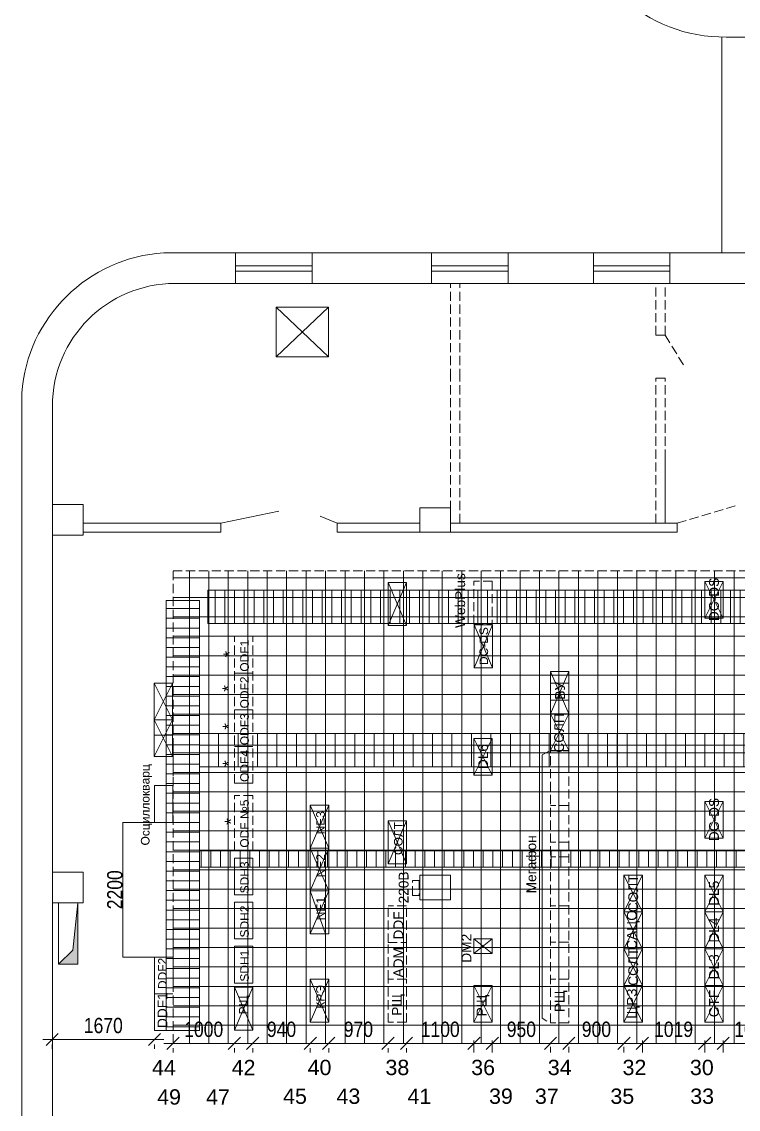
# Model space of a CAD drawing. Header units: millimetres. Extents: x 529148 to 753234, y -6155083 to -118574.
# Drawn here: x 642424 to 654119, y -159804 to -142049 of the extents above; entities that cross this region are included whole.
import ezdxf

# ---------------------------------------------------------------- set-up
doc = ezdxf.new("R2010")
doc.units = ezdxf.units.MM
doc.linetypes.add('GOST2.303 4', pattern=[7, 5, -2, 0])
doc.linetypes.add('ГОСТ 2.303 4', pattern=[7, 5, -2, 0])
for name, color, linetype, lineweight in [('оборудование', 7, 'Continuous', 60), ('Размеры план', 5, 'Continuous', 5), ('Стены', 250, 'Continuous', 20)]:
    doc.layers.add(name, color=color, linetype=linetype, lineweight=lineweight)
doc.styles.add('17_Standard 2.5', font='ARIALN.TTF', dxfattribs={"height": 250})
doc.styles.add('Arial Cyr', font='arial.ttf')
doc.dimstyles.get("Standard").update_dxf_attribs({"dimtxt": 2.5, "dimasz": 2, "dimexe": 1.5, "dimexo": 3, "dimgap": 1, "dimtad": 1, "dimtoh": 1, "dimdec": 0, "dimrnd": 1, "dimzin": 0, "dimdsep": 46, "dimtxsty": '17_Standard 2.5', "dimblk": 'OBLIQUE', "dimcen": 2, "dimdle": 1.5, "dimclrd": 5, "dimclre": 5, "dimclrt": 5, "dimadec": 0, "dimazin": 0, "dimtfac": 1, "dimtdec": 0, "dimtofl": 0, "dimtmove": 0, "dimatfit": 3, "dimldrblk": 'OBLIQUE', "dimfxl": 1, "dimtolj": 1, "dimtzin": 0, "dimlwd": 5, "dimlwe": 5, "dimarcsym": 0})

# ---------------------------------------------------------------- blocks, each defined once
blk = doc.blocks.new('_Oblique')
at = {"color": 0, "linetype": 'ByBlock', "lineweight": -2}
blk.add_line((-0.5, -0.5), (0.5, 0.5), dxfattribs=at)
blk = doc.blocks.new('*D450')
at = {"layer": 'Defpoints', "color": 0, "linetype": 'Continuous', "lineweight": 20, "transparency": 16777216}
for p in [(642920, -158444), (644590, -158444), (642920, -158665)]:
    blk.add_point(p, dxfattribs=at)
at = {"layer": 'Стены', "color": 5, "linetype": 'Continuous', "lineweight": 5, "transparency": 16777216}
for p, q in [((644740, -158665), (642770, -158665)), ((642920, -158744), (642920, -158815)), ((644590, -158744), (644590, -158815))]:
    blk.add_line(p, q, dxfattribs=at)
at = {"layer": 'Стены', "color": 5, "linetype": 'Continuous', "lineweight": 5, "transparency": 16777216, "xscale": 200, "yscale": 200, "zscale": 200, "rotation": 180}
blk.add_blockref('_Oblique', (642920, -158665), dxfattribs=at)
at = {"layer": 'Стены', "color": 5, "linetype": 'Continuous', "lineweight": 5, "transparency": 16777216, "xscale": 200, "yscale": 200, "zscale": 200}
blk.add_blockref('_Oblique', (644590, -158665), dxfattribs=at)
at = {"layer": 'Стены', "color": 5, "linetype": 'Continuous', "lineweight": 20, "transparency": 16777216, "insert": (643755, -158438), "char_height": 250, "attachment_point": 5, "style": '17_Standard 2.5'}
blk.add_mtext('\\A1;1670', dxfattribs=at)
blk = doc.blocks.new('*D451')
at = {"layer": 'Defpoints', "color": 0, "transparency": 16777216}
for p in [(644893.572558, -158506.802461), (645893.572558, -158506.802461), (644893.572558, -158727.786385)]:
    blk.add_point(p, dxfattribs=at)
at = {"layer": 'Стены', "color": 5, "linetype": 'Continuous', "lineweight": 5, "transparency": 16777216}
for p, q in [((646043.572558, -158727.786385), (644743.572558, -158727.786385)), ((644893.572558, -158806.802461), (644893.572558, -158877.786385)), ((645893.572558, -158806.802461), (645893.572558, -158877.786385))]:
    blk.add_line(p, q, dxfattribs=at)
at = {"layer": 'Стены', "color": 5, "lineweight": 5, "transparency": 16777216, "xscale": 200, "yscale": 200, "zscale": 200, "rotation": 180}
blk.add_blockref('_Oblique', (644893.572558, -158727.786385), dxfattribs=at)
at = {"layer": 'Стены', "color": 5, "lineweight": 5, "transparency": 16777216, "xscale": 200, "yscale": 200, "zscale": 200}
blk.add_blockref('_Oblique', (645893.572558, -158727.786385), dxfattribs=at)
at = {"layer": 'Стены', "color": 5, "linetype": 'Continuous', "lineweight": 20, "transparency": 16777216, "insert": (645393.572558, -158500.158757), "char_height": 250, "attachment_point": 5, "style": '17_Standard 2.5'}
blk.add_mtext('\\A1;1000', dxfattribs=at)
blk = doc.blocks.new('*D456')
at = {"layer": 'Defpoints', "color": 0, "transparency": 16777216}
for p in [(646193.572558, -158506.802461), (647133.572558, -158506.802461), (646193.572558, -158727.786385)]:
    blk.add_point(p, dxfattribs=at)
at = {"layer": 'Стены', "color": 5, "linetype": 'Continuous', "lineweight": 5, "transparency": 16777216}
for p, q in [((647283.572558, -158727.786385), (646043.572558, -158727.786385)), ((646193.572558, -158806.802461), (646193.572558, -158877.786385)), ((647133.572558, -158806.802461), (647133.572558, -158877.786385))]:
    blk.add_line(p, q, dxfattribs=at)
at = {"layer": 'Стены', "color": 5, "lineweight": 5, "transparency": 16777216, "xscale": 200, "yscale": 200, "zscale": 200, "rotation": 180}
blk.add_blockref('_Oblique', (646193.572558, -158727.786385), dxfattribs=at)
at = {"layer": 'Стены', "color": 5, "lineweight": 5, "transparency": 16777216, "xscale": 200, "yscale": 200, "zscale": 200}
blk.add_blockref('_Oblique', (647133.572558, -158727.786385), dxfattribs=at)
at = {"layer": 'Стены', "color": 5, "linetype": 'Continuous', "lineweight": 20, "transparency": 16777216, "insert": (646663.572558, -158500.158757), "char_height": 250, "attachment_point": 5, "style": '17_Standard 2.5'}
blk.add_mtext('\\A1;940', dxfattribs=at)
blk = doc.blocks.new('*D457')
at = {"layer": 'Defpoints', "color": 0, "transparency": 16777216}
for p in [(647433.572558, -158506.802461), (648403.572558, -158506.802461), (647433.572558, -158727.786385)]:
    blk.add_point(p, dxfattribs=at)
at = {"layer": 'Стены', "color": 5, "linetype": 'Continuous', "lineweight": 5, "transparency": 16777216}
for p, q in [((648553.572558, -158727.786385), (647283.572558, -158727.786385)), ((647433.572558, -158806.802461), (647433.572558, -158877.786385)), ((648403.572558, -158806.802461), (648403.572558, -158877.786385))]:
    blk.add_line(p, q, dxfattribs=at)
at = {"layer": 'Стены', "color": 5, "lineweight": 5, "transparency": 16777216, "xscale": 200, "yscale": 200, "zscale": 200, "rotation": 180}
blk.add_blockref('_Oblique', (647433.572558, -158727.786385), dxfattribs=at)
at = {"layer": 'Стены', "color": 5, "lineweight": 5, "transparency": 16777216, "xscale": 200, "yscale": 200, "zscale": 200}
blk.add_blockref('_Oblique', (648403.572558, -158727.786385), dxfattribs=at)
at = {"layer": 'Стены', "color": 5, "linetype": 'Continuous', "lineweight": 20, "transparency": 16777216, "insert": (647918.572558, -158500.158757), "char_height": 250, "attachment_point": 5, "style": '17_Standard 2.5'}
blk.add_mtext('\\A1;970', dxfattribs=at)
blk = doc.blocks.new('*D458')
at = {"layer": 'Defpoints', "color": 0, "transparency": 16777216}
for p in [(650103.572558, -158382.552882), (651053.572558, -158486.639388), (651053.572558, -158727.786385)]:
    blk.add_point(p, dxfattribs=at)
at = {"layer": 'Стены', "color": 5, "linetype": 'Continuous', "lineweight": 5, "transparency": 16777216}
for p, q in [((650103.572558, -158682.552882), (650103.572558, -158877.786385)), ((649953.572558, -158727.786385), (651203.572558, -158727.786385)), ((651053.572558, -158786.639388), (651053.572558, -158877.786385))]:
    blk.add_line(p, q, dxfattribs=at)
at = {"layer": 'Стены', "color": 5, "lineweight": 5, "transparency": 16777216, "xscale": 200, "yscale": 200, "zscale": 200, "rotation": 180}
blk.add_blockref('_Oblique', (650103.572558, -158727.786385), dxfattribs=at)
at = {"layer": 'Стены', "color": 5, "lineweight": 5, "transparency": 16777216, "xscale": 200, "yscale": 200, "zscale": 200}
blk.add_blockref('_Oblique', (651053.572558, -158727.786385), dxfattribs=at)
at = {"layer": 'Стены', "color": 5, "linetype": 'Continuous', "lineweight": 20, "transparency": 16777216, "insert": (650578.572558, -158500.158757), "char_height": 250, "attachment_point": 5, "style": '17_Standard 2.5'}
blk.add_mtext('\\A1;950', dxfattribs=at)
blk = doc.blocks.new('*D459')
at = {"layer": 'Defpoints', "color": 0, "transparency": 16777216}
for p in [(651353.572558, -158486.639388), (652253.572558, -158486.639388), (652253.572558, -158727.786385)]:
    blk.add_point(p, dxfattribs=at)
at = {"layer": 'Стены', "color": 5, "linetype": 'Continuous', "lineweight": 5, "transparency": 16777216}
for p, q in [((651203.572558, -158727.786385), (652403.572558, -158727.786385)), ((651353.572558, -158786.639388), (651353.572558, -158877.786385)), ((652253.572558, -158786.639388), (652253.572558, -158877.786385))]:
    blk.add_line(p, q, dxfattribs=at)
at = {"layer": 'Стены', "color": 5, "lineweight": 5, "transparency": 16777216, "xscale": 200, "yscale": 200, "zscale": 200, "rotation": 180}
blk.add_blockref('_Oblique', (651353.572558, -158727.786385), dxfattribs=at)
at = {"layer": 'Стены', "color": 5, "lineweight": 5, "transparency": 16777216, "xscale": 200, "yscale": 200, "zscale": 200}
blk.add_blockref('_Oblique', (652253.572558, -158727.786385), dxfattribs=at)
at = {"layer": 'Стены', "color": 5, "linetype": 'Continuous', "lineweight": 20, "transparency": 16777216, "insert": (651803.572558, -158500.158757), "char_height": 250, "attachment_point": 5, "style": '17_Standard 2.5'}
blk.add_mtext('\\A1;900', dxfattribs=at)
blk = doc.blocks.new('*D460')
at = {"layer": 'Defpoints', "color": 0, "transparency": 16777216}
for p in [(652553.572558, -158382.552882), (653572.322954, -158382.552882), (653572.322954, -158727.786385)]:
    blk.add_point(p, dxfattribs=at)
at = {"layer": 'Стены', "color": 5, "linetype": 'Continuous', "lineweight": 5, "transparency": 16777216}
for p, q in [((652553.572558, -158682.552882), (652553.572558, -158877.786385)), ((653572.322954, -158682.552882), (653572.322954, -158877.786385)), ((652403.572558, -158727.786385), (653722.322954, -158727.786385))]:
    blk.add_line(p, q, dxfattribs=at)
at = {"layer": 'Стены', "color": 5, "lineweight": 5, "transparency": 16777216, "xscale": 200, "yscale": 200, "zscale": 200, "rotation": 180}
blk.add_blockref('_Oblique', (652553.572558, -158727.786385), dxfattribs=at)
at = {"layer": 'Стены', "color": 5, "lineweight": 5, "transparency": 16777216, "xscale": 200, "yscale": 200, "zscale": 200}
blk.add_blockref('_Oblique', (653572.322954, -158727.786385), dxfattribs=at)
at = {"layer": 'Стены', "color": 5, "linetype": 'Continuous', "lineweight": 20, "transparency": 16777216, "insert": (653062.947756, -158500.158757), "char_height": 250, "attachment_point": 5, "style": '17_Standard 2.5'}
blk.add_mtext('\\A1;1019', dxfattribs=at)
blk = doc.blocks.new('*D461')
at = {"layer": 'Defpoints', "color": 0, "transparency": 16777216}
for p in [(653872.322954, -158382.552882), (654872.322954, -158382.552882), (654872.322954, -158727.786385)]:
    blk.add_point(p, dxfattribs=at)
at = {"layer": 'Стены', "color": 5, "linetype": 'Continuous', "lineweight": 5, "ltscale": 100, "transparency": 16777216}
for p, q in [((653872.322954, -158682.552882), (653872.322954, -158877.786385)), ((654872.322954, -158682.552882), (654872.322954, -158877.786385)), ((653722.322954, -158727.786385), (655022.322954, -158727.786385))]:
    blk.add_line(p, q, dxfattribs=at)
at = {"layer": 'Стены', "color": 5, "lineweight": 5, "transparency": 16777216, "xscale": 200, "yscale": 200, "zscale": 200, "rotation": 180}
blk.add_blockref('_Oblique', (653872.322954, -158727.786385), dxfattribs=at)
at = {"layer": 'Стены', "color": 5, "lineweight": 5, "transparency": 16777216, "xscale": 200, "yscale": 200, "zscale": 200}
blk.add_blockref('_Oblique', (654872.322954, -158727.786385), dxfattribs=at)
at = {"layer": 'Стены', "color": 5, "linetype": 'Continuous', "lineweight": 20, "transparency": 16777216, "insert": (654372.322954, -158500.158757), "char_height": 250, "attachment_point": 5, "style": '17_Standard 2.5'}
blk.add_mtext('\\A1;1000', dxfattribs=at)
blk = doc.blocks.new('*D462')
at = {"layer": 'Defpoints', "color": 0, "transparency": 16777216}
for p in [(648703.572558, -158506.802461), (649803.572558, -158382.552882), (649803.572558, -158727.786385)]:
    blk.add_point(p, dxfattribs=at)
at = {"layer": 'Стены', "color": 5, "linetype": 'Continuous', "lineweight": 5, "transparency": 16777216}
for p, q in [((649803.572558, -158682.552882), (649803.572558, -158877.786385)), ((648553.572558, -158727.786385), (649953.572558, -158727.786385)), ((648703.572558, -158806.802461), (648703.572558, -158877.786385))]:
    blk.add_line(p, q, dxfattribs=at)
at = {"layer": 'Стены', "color": 5, "lineweight": 5, "transparency": 16777216, "xscale": 200, "yscale": 200, "zscale": 200, "rotation": 180}
blk.add_blockref('_Oblique', (648703.572558, -158727.786385), dxfattribs=at)
at = {"layer": 'Стены', "color": 5, "lineweight": 5, "transparency": 16777216, "xscale": 200, "yscale": 200, "zscale": 200}
blk.add_blockref('_Oblique', (649803.572558, -158727.786385), dxfattribs=at)
at = {"layer": 'Стены', "color": 5, "linetype": 'Continuous', "lineweight": 20, "transparency": 16777216, "insert": (649253.572558, -158500.158757), "char_height": 250, "attachment_point": 5, "style": '17_Standard 2.5'}
blk.add_mtext('\\A1;1100', dxfattribs=at)
blk = doc.blocks.new('*D599')
at = {"layer": 'Defpoints', "color": 0, "linetype": 'Continuous', "lineweight": 20, "transparency": 16777216}
for p in [(644590, -155120), (644072, -157320), (644590, -157320)]:
    blk.add_point(p, dxfattribs=at)
at = {"layer": 'Стены', "color": 5, "linetype": 'Continuous', "lineweight": 5, "transparency": 16777216}
for p, q in [((644587, -155120), (644071, -155120)), ((644072, -155118), (644072, -157322)), ((644587, -157320), (644071, -157320))]:
    blk.add_line(p, q, dxfattribs=at)
at = {"layer": 'Стены', "color": 5, "linetype": 'Continuous', "lineweight": 5, "transparency": 16777216, "xscale": 2, "yscale": 2, "zscale": 2}
for p, rotation in [((644072, -155120), 90), ((644072, -157320), 270)]:
    blk.add_blockref('_Oblique', p, dxfattribs=dict(at, rotation=rotation))
at = {"layer": 'Стены', "color": 5, "linetype": 'Continuous', "lineweight": 20, "transparency": 16777216, "insert": (643944, -156220), "char_height": 250, "attachment_point": 5, "rotation": 90, "style": '17_Standard 2.5'}
blk.add_mtext('\\A1;2200', dxfattribs=at)

msp = doc.modelspace()

# ---------------------------------------------------------------- hatches: boundary and pattern name
at = {"layer": 'оборудование', "linetype": 'Continuous', "lineweight": 5}
h = msp.add_hatch(dxfattribs=at)
h.set_pattern_fill('ANSI37', color=8, scale=100, angle=45)
h.paths.add_polyline_path([(644893.6, -151015.3), (671412.2, -151015.3), (671412.2, -158727.8), (644893.6, -158727.8)])
at = {"layer": 'оборудование', "linetype": 'Continuous', "lineweight": 20}
h = msp.add_hatch(dxfattribs=at)
h.set_pattern_fill('LINE', color=256, scale=50, angle=270)
h.set_pattern_definition([(270, (1316457.71, -308271), (158.75, -7e-14), [])])
h.paths.add_polyline_path([(673630, -151330.9), (673630, -151874.5), (645460, -151874.5), (645460, -151330.9)])
h = msp.add_hatch(dxfattribs=at)
h.set_pattern_fill('LINE', color=256, scale=50, angle=360)
h.set_pattern_definition([(360, (801720.1, 515755.18), (4e-14, 158.75), [])])
h.paths.add_polyline_path([(644780, -158520), (645323.6, -158520), (645323.6, -151497.6), (644780, -151497.6)])
h = msp.add_hatch(dxfattribs=at)
h.set_pattern_fill('LINE', color=256, scale=50, angle=90)
h.set_pattern_definition([(90, (0, 2729.44), (-158.75, 1e-14), [])])
h.paths.add_polyline_path([(645323.6, -154210.7), (645323.6, -153667.1), (671168.5, -153667.1), (671168.5, -154210.7)])
h = msp.add_hatch(dxfattribs=at)
h.set_pattern_fill('LINE', color=256, scale=50, angle=90)
h.set_pattern_definition([(90, (350, 2729.44), (-158.75, 1e-14), [])])
h.paths.add_polyline_path([(670820, -155850), (645323.6, -155850), (645323.6, -155582.6), (670820, -155582.6)])
h = msp.add_hatch(color=0, dxfattribs=at)
h.dxf.hatch_style = 1
h.paths.add_polyline_path([(643022.5, -157432.8), (643257.2, -157208), (643337.5, -156432.6), (643337.5, -157432.8)])

# ---------------------------------------------------------------- linework, layer by layer
for p, q in [((648403.6, -151904), (648703.6, -151204)), ((648703.6, -151904), (648403.6, -151204)), ((648703.6, -151204), (648703.6, -151904)), ((649807.3, -152596.9), (650107.3, -151896.9)), ((650107.3, -152596.9), (649807.3, -151896.9)), ((650107.3, -151896.9), (650107.3, -152596.9)), ((651053.6, -153347.2), (651353.6, -152658.6)), ((651353.6, -152658.6), (651053.6, -152658.6)), ((651053.6, -152658.6), (651353.6, -153347.2)), ((651055.8, -152847.7), (651350.5, -152847.7)), ((651055.8, -153123.2), (651350.5, -153123.2)), ((651053.6, -153945.5), (651353.6, -153347.2)), ((651353.6, -153945.5), (651053.6, -153347.2)), ((651353.6, -153347.2), (651353.6, -153945.5)), ((671171, -153862.2), (645326.1, -153862.2)), ((647133.6, -155540.1), (647433.6, -154840.1)), ((647433.6, -155540.1), (647133.6, -154840.1)), ((647433.6, -154840.1), (647433.6, -155540.1)), ((648403.6, -155796.2), (648703.6, -155096.2)), ((648703.6, -155796.2), (648403.6, -155096.2)), ((648703.6, -155096.2), (648703.6, -155796.2)), ((647133.6, -156240.1), (647433.6, -155540.1)), ((647433.6, -156240.1), (647133.6, -155540.1)), ((647433.6, -155540.1), (647433.6, -156240.1)), ((647133.6, -156940.1), (647433.6, -156240.1)), ((647433.6, -156240.1), (647133.6, -156240.1)), ((647133.6, -156240.1), (647381.6, -156940.9)), ((645893.6, -158512.6), (646193.6, -157812.6)), ((646193.6, -158512.6), (645893.6, -157812.6)), ((646193.6, -157812.6), (646193.6, -158512.6)), ((647133.6, -158382.6), (647433.6, -157682.6)), ((647433.6, -158382.6), (647133.6, -157682.6)), ((647433.6, -157682.6), (647433.6, -158382.6))]:
    msp.add_line(p, q, dxfattribs=at)
at = {"layer": 'оборудование', "color": 0, "linetype": 'Continuous', "lineweight": 20}
for p, q in [((653572.4, -151785.3), (653872.4, -151185.3)), ((653872.4, -151785.3), (653572.4, -151185.3)), ((653872.4, -151185.3), (653872.4, -151785.3)), ((644886, -152846.1), (644586, -153446.1)), ((644586, -152846.1), (644886, -153446.1)), ((644886, -153446.1), (644586, -154046.1)), ((644586, -153446.1), (644886, -154046.1)), ((649803.6, -154350.1), (650103.6, -153750.1)), ((650103.6, -154350.1), (649803.6, -153750.1)), ((650103.6, -153750.1), (650103.6, -154350.1)), ((651019.7, -153960.9), (650919.1, -154020.1)), ((650919.1, -154020.9), (650919.1, -158316.9)), ((653572.4, -155379), (653872.4, -154779)), ((653872.4, -155379), (653572.4, -154779)), ((653872.4, -154779), (653872.4, -155379)), ((648403.6, -155796.2), (648703.6, -155796.2)), ((649423.6, -155982.6), (648923.6, -155982.6)), ((648923.6, -156382.6), (648923.6, -155982.6)), ((649423.6, -156382.6), (649423.6, -155982.6)), ((652253.6, -156582.6), (652553.6, -155982.6)), ((652553.6, -156582.6), (652253.6, -155982.6)), ((652553.6, -155982.6), (652553.6, -156582.6)), ((653572.3, -156582.6), (653872.3, -155982.6)), ((653872.3, -156582.6), (653572.3, -155982.6)), ((653872.3, -155982.6), (653872.3, -156582.6)), ((649423.6, -156382.6), (648923.6, -156382.6)), ((643257.2, -157208), (643337.5, -156432.6)), ((652253.6, -157182.6), (652553.6, -156582.6)), ((652553.6, -157182.6), (652253.6, -156582.6)), ((652553.6, -156582.6), (652553.6, -157182.6)), ((653572.3, -157182.6), (653872.3, -156582.6)), ((653872.3, -157182.6), (653572.3, -156582.6)), ((653872.3, -156582.6), (653872.3, -157182.6)), ((649803.6, -157262.2), (650103.6, -157019.9)), ((650103.6, -157262.2), (649803.6, -157019.9)), ((650103.6, -157019.9), (650103.6, -157262.2)), ((643022.5, -157432.8), (643257.2, -157208)), ((652253.6, -157782.6), (652553.6, -157182.6)), ((652553.6, -157782.6), (652253.6, -157182.6)), ((652553.6, -157182.6), (652553.6, -157782.6)), ((653572.3, -157782.6), (653872.3, -157182.6)), ((653872.3, -157782.6), (653572.3, -157182.6)), ((653872.3, -157182.6), (653872.3, -157782.6)), ((649803.6, -158382.6), (650103.6, -157782.6)), ((650103.6, -158382.6), (649803.6, -157782.6)), ((650103.6, -157782.6), (650103.6, -158382.6)), ((652253.6, -158382.6), (652553.6, -157782.6)), ((652553.6, -158382.6), (652253.6, -157782.6)), ((652553.6, -157782.6), (652553.6, -158382.6)), ((653572.3, -158382.6), (653872.3, -157782.6)), ((653872.3, -158382.6), (653572.3, -157782.6)), ((653872.3, -157782.6), (653872.3, -158382.6)), ((650919.1, -158316.9), (650994.8, -158366.1))]:
    msp.add_line(p, q, dxfattribs=at)
for points in [[(653572.4, -151785.3), (653872.4, -151785.3), (653872.4, -151185.3), (653572.4, -151185.3)], [(649803.6, -154350.1), (650103.6, -154350.1), (650103.6, -153750.1), (649803.6, -153750.1)], [(653572.4, -155379), (653872.4, -155379), (653872.4, -154779), (653572.4, -154779)], [(652253.6, -156582.6), (652553.6, -156582.6), (652553.6, -155982.6), (652253.6, -155982.6)], [(653572.3, -156582.6), (653872.3, -156582.6), (653872.3, -155982.6), (653572.3, -155982.6)], [(643022.5, -156432.6), (643337.5, -156432.6), (643337.5, -157432.8), (643022.5, -157432.8)], [(652253.6, -157182.6), (652553.6, -157182.6), (652553.6, -156582.6), (652253.6, -156582.6)], [(653572.3, -157182.6), (653872.3, -157182.6), (653872.3, -156582.6), (653572.3, -156582.6)], [(649803.6, -157262.2), (650103.6, -157262.2), (650103.6, -157019.9), (649803.6, -157019.9)], [(652253.6, -157782.6), (652553.6, -157782.6), (652553.6, -157182.6), (652253.6, -157182.6)], [(653572.3, -157782.6), (653872.3, -157782.6), (653872.3, -157182.6), (653572.3, -157182.6)], [(649803.6, -158382.6), (650103.6, -158382.6), (650103.6, -157782.6), (649803.6, -157782.6)], [(652253.6, -158382.6), (652553.6, -158382.6), (652553.6, -157782.6), (652253.6, -157782.6)], [(653572.3, -158382.6), (653872.3, -158382.6), (653872.3, -157782.6), (653572.3, -157782.6)]]:
    msp.add_lwpolyline(points, close=True, dxfattribs=at)
at = {"layer": 'оборудование', "linetype": 'Continuous', "lineweight": 20}
for points in [[(673630, -151874.5), (645460, -151874.5), (645460, -151330.9), (673630, -151330.9)], [(645323.6, -151497.6), (645323.6, -158520), (644780, -158520), (644780, -151497.6)], [(651053.6, -152658.6), (651353.6, -152658.6), (651353.6, -153347.2), (651053.6, -153347.2)], [(651053.6, -153347.2), (651353.6, -153347.2), (651353.6, -153945.5), (651053.6, -153945.5)], [(645323.6, -153667.1), (671168.5, -153667.1), (671168.5, -154210.7), (645323.6, -154210.7)], [(645323.6, -155582.6), (670820, -155582.6), (670820, -155850), (645323.6, -155850)]]:
    msp.add_lwpolyline(points, close=True, dxfattribs=at)
at = {"layer": 'Размеры план', "color": 0, "linetype": 'ГОСТ 2.303 4', "lineweight": 20, "ltscale": 30}
for p, q in [((649423.6, -147866), (649423.6, -146322.6)), ((649573.6, -147866), (649573.6, -146322.6)), ((652773.6, -147166), (652773.6, -146322.6)), ((652923.6, -147166), (652923.6, -146322.6)), ((652773.6, -147166), (652923.6, -147166)), ((652923.6, -147166), (653224.7, -147649.4)), ((649423.6, -150232.6), (649423.6, -147866)), ((649573.6, -150232.6), (649573.6, -147866)), ((652773.6, -150232.6), (652773.6, -147866)), ((652773.6, -147866), (652923.6, -147866)), ((652923.6, -150232.6), (652923.6, -147866)), ((653123.6, -150232.6), (654070, -149952.2)), ((653123.6, -150382.6), (653123.6, -150232.6))]:
    msp.add_line(p, q, dxfattribs=at)
at = {"layer": 'Размеры план', "color": 0, "linetype": 'Continuous', "lineweight": 20}
for p, q in [((648703.6, -151204), (648403.6, -151204)), ((648403.6, -151904), (648403.6, -151204)), ((648703.6, -151904), (648703.6, -151204)), ((648703.6, -151904), (648403.6, -151904)), ((650107.3, -151896.9), (649807.3, -151896.9)), ((649807.3, -152596.9), (649807.3, -151896.9)), ((650107.3, -152596.9), (650107.3, -151896.9)), ((650107.3, -152596.9), (649807.3, -152596.9)), ((644890, -153695.7), (644590, -153695.7)), ((644893.6, -154358.1), (644893.6, -153758.1)), ((644590, -154520), (644590, -155120)), ((647433.6, -154840.1), (647133.6, -154840.1)), ((647133.6, -155540.1), (647133.6, -154840.1)), ((647433.6, -155540.1), (647433.6, -154840.1)), ((644890, -155120), (644590, -155120)), ((644890, -155120), (644590, -155120)), ((644590, -155120), (644890, -155120)), ((648703.6, -155096.2), (648403.6, -155096.2)), ((648403.6, -155796.2), (648403.6, -155096.2)), ((648703.6, -155796.2), (648703.6, -155096.2)), ((646193.6, -155702.6), (645893.6, -155702.6)), ((645893.6, -156302.6), (645893.6, -155702.6)), ((646193.6, -156302.6), (646193.6, -155702.6)), ((647433.6, -155540.1), (647133.6, -155540.1)), ((647133.6, -156240.1), (647133.6, -155540.1)), ((647433.6, -155540.1), (647133.6, -155540.1)), ((647433.6, -156240.1), (647433.6, -155540.1)), ((648703.6, -155796.2), (648403.6, -155796.2)), ((645893.6, -156302.6), (646193.6, -156302.6)), ((647433.6, -156240.1), (647133.6, -156240.1)), ((647133.6, -156940.1), (647133.6, -156240.1)), ((647433.6, -156240.1), (647133.6, -156240.1)), ((647433.6, -156940.1), (647433.6, -156240.1)), ((644893.6, -157158.1), (644893.6, -156558.1)), ((646193.6, -156422.6), (645893.6, -156422.6)), ((645893.6, -157022.6), (645893.6, -156422.6)), ((646193.6, -157022.6), (646193.6, -156422.6)), ((647433.6, -156940.1), (647133.6, -156940.1)), ((645893.6, -157022.6), (646193.6, -157022.6)), ((644893.6, -157758.1), (644893.6, -157158.1)), ((645893.6, -157742.6), (645893.6, -157142.6)), ((645893.6, -157142.6), (646193.6, -157142.6)), ((646193.6, -157742.6), (646193.6, -157142.6)), ((644890, -157320), (644590, -157320)), ((644590, -157320), (644590, -157920)), ((645893.6, -157742.6), (646193.6, -157742.6)), ((646193.6, -157812.6), (645893.6, -157812.6)), ((645893.6, -158512.6), (645893.6, -157812.6)), ((646193.6, -158512.6), (646193.6, -157812.6)), ((647433.6, -157682.6), (647133.6, -157682.6)), ((647133.6, -158382.6), (647133.6, -157682.6)), ((647433.6, -158382.6), (647433.6, -157682.6)), ((644890, -157920), (644590, -157920)), ((644590, -157920), (644590, -158520)), ((644590, -157920), (644890, -157920)), ((644590, -158520), (644890, -158520)), ((646193.6, -158512.6), (645893.6, -158512.6)), ((647433.6, -158382.6), (647133.6, -158382.6))]:
    msp.add_line(p, q, dxfattribs=at)
at = {"layer": 'Размеры план', "color": 1, "linetype": 'GOST2.303 4', "lineweight": 20, "ltscale": 30}
for p, q in [((650103.6, -151182.6), (649803.6, -151182.6)), ((649803.6, -151882.6), (649803.6, -151182.6)), ((650103.6, -151182.6), (650103.6, -151882.6)), ((649803.6, -151882.6), (650103.6, -151882.6)), ((651353.6, -154842.6), (651053.6, -154842.6)), ((651353.6, -155442.6), (651053.6, -155442.6)), ((651353.6, -155682.6), (651053.6, -155682.6)), ((648703.6, -156482.6), (648403.6, -156482.6)), ((648403.6, -157082.6), (648403.6, -156482.6)), ((648703.6, -157082.6), (648703.6, -156482.6)), ((651353.6, -156482.6), (651053.6, -156482.6)), ((648403.6, -157682.6), (648403.6, -157082.6)), ((648403.6, -157082.6), (648703.6, -157082.6)), ((648703.6, -157082.6), (648703.6, -157682.6)), ((651353.7, -157077), (651053.7, -157077)), ((648703.6, -157682.6), (648403.6, -157682.6)), ((651353.6, -157682.6), (651053.6, -157682.6)), ((651353.6, -158390.7), (651053.6, -158390.7))]:
    msp.add_line(p, q, dxfattribs=at)
at = {"layer": 'Размеры план', "color": 3, "linetype": 'GOST2.303 4', "lineweight": 20, "ltscale": 30}
for p, q in [((646193.6, -152082.6), (645893.6, -152082.6)), ((645893.6, -154482.6), (645893.6, -152082.6)), ((646193.6, -154482.6), (646193.6, -152082.6)), ((646193.6, -154682.6), (645893.6, -154682.6)), ((645893.6, -155582.6), (645893.6, -154682.6)), ((646193.6, -155582.6), (646193.6, -154682.6)), ((646193.6, -155582.6), (645893.6, -155582.6)), ((648403.6, -158382.6), (648403.6, -157682.6)), ((648703.6, -158382.6), (648703.6, -157682.6)), ((648703.6, -158382.6), (648403.6, -158382.6))]:
    msp.add_line(p, q, dxfattribs=at)
at = {"layer": 'Размеры план', "color": 0, "linetype": 'GOST2.303 4', "lineweight": 20, "ltscale": 30}
for p, q in [((644890, -155120), (644590, -155120)), ((644890, -155120), (644590, -155120)), ((644890, -155120), (644590, -155120)), ((644890, -155120), (644590, -155120)), ((644890, -155120), (644590, -155120)), ((644890, -155120), (644590, -155120)), ((644590, -155120), (644890, -155120)), ((644890, -155120), (644590, -155120)), ((644890, -155120), (644590, -155120)), ((644890, -155120), (644590, -155120)), ((644890, -155120), (644590, -155120)), ((644890, -155120), (644590, -155120)), ((644890, -155120), (644590, -155120)), ((644590, -155120), (644890, -155120)), ((648703.6, -155796.2), (648403.6, -155796.2))]:
    msp.add_line(p, q, dxfattribs=at)
at = {"layer": 'Размеры план', "color": 0, "linetype": 'ГОСТ 2.303 4', "lineweight": 20, "ltscale": 30}
msp.add_lwpolyline([(644893.6, -151015.3), (671412.2, -151015.3), (671412.2, -158727.8), (644893.6, -158727.8)], close=True, dxfattribs=at)
at = {"layer": 'Размеры план', "color": 0, "linetype": 'Continuous', "lineweight": 20}
for points in [[(644586, -152846.1), (644886, -152846.1), (644886, -153446.1), (644586, -153446.1)], [(644586, -153446.1), (644886, -153446.1), (644886, -154046.1), (644586, -154046.1)], [(644590, -154520), (644890, -154520), (644890, -155120), (644590, -155120)]]:
    msp.add_lwpolyline(points, close=True, dxfattribs=at)
at = {"layer": 'Размеры план', "color": 1, "linetype": 'GOST2.303 4', "lineweight": 20, "ltscale": 30}
msp.add_lwpolyline([(651053.6, -153951.7), (651353.6, -153951.7), (651353.6, -158390.7), (651053.6, -158390.7)], close=True, dxfattribs=at)
at = {"layer": 'Размеры план', "color": 3, "linetype": 'GOST2.303 4', "lineweight": 20, "ltscale": 30}
msp.add_lwpolyline([(648800.9, -156069.6), (648911.4, -156069.6), (648911.4, -156312.9), (648800.9, -156312.9)], close=True, dxfattribs=at)
at = {"layer": 'Стены', "color": 0, "linetype": 'Continuous', "lineweight": 20, "ltscale": 100}
for p, q in [((653852.2, -142299.2), (653852.2, -145822.6)), ((660923.6, -142299.2), (653923.6, -142299.2)), ((644740.3, -145822.6), (659634.6, -145822.6)), ((647164, -146034.6), (645914, -146034.6)), ((650361.4, -146034.6), (649111.4, -146034.6)), ((653003.4, -146034.6), (651753.4, -146034.6)), ((647164, -146121.5), (645914, -146121.5)), ((650361.4, -146121.5), (649111.4, -146121.5)), ((653003.4, -146121.5), (651753.4, -146121.5)), ((644923.6, -146322.6), (648143.6, -146322.6)), ((646176.4, -146322.6), (647026.4, -146322.6)), ((646176.4, -146322.6), (647026.4, -146322.6)), ((648143.6, -146322.6), (659634.6, -146322.6)), ((646578.9, -147520.5), (646578.9, -146710)), ((646578.9, -146710), (647428.9, -146710)), ((646578.9, -146710), (647428.9, -147520.5)), ((647428.9, -146710), (646578.9, -147520.5)), ((646578.9, -146710), (647428.9, -146710)), ((646578.9, -146710), (647428.9, -146710)), ((647428.9, -147520.5), (647428.9, -146710)), ((646578.9, -147520.5), (647272.8, -147520.5)), ((647272.8, -147520.5), (647428.9, -147520.5)), ((642423.6, -169382.6), (642423.6, -148112.6)), ((642923.6, -149932.6), (642923.6, -148322.6)), ((652923.6, -150232.6), (652923.6, -149122.5)), ((642923.6, -167139.6), (642923.6, -149362.6)), ((643423.6, -149932.6), (642923.6, -149932.6)), ((643423.6, -150432.6), (643423.6, -149932.6)), ((649423.6, -149982.6), (648923.6, -149982.6)), ((648923.6, -150382.6), (648923.6, -149982.6)), ((649423.6, -150382.6), (649423.6, -149982.6)), ((645673.6, -150232.6), (646620, -150041.1)), ((647573.6, -150232.6), (647292.4, -150122)), ((645673.6, -150232.6), (643423.6, -150232.6)), ((645673.6, -150382.6), (645673.6, -150232.6)), ((648923.6, -150232.6), (647573.6, -150232.6)), ((647573.6, -150382.6), (647573.6, -150232.6)), ((653123.6, -150232.6), (649423.6, -150232.6)), ((643423.6, -150432.6), (642923.6, -150432.6)), ((645673.6, -150382.6), (643423.6, -150382.6)), ((653123.6, -150382.6), (647573.6, -150382.6)), ((649423.6, -150382.6), (648923.6, -150382.6)), ((643423.6, -155932.6), (642923.6, -155932.6)), ((643423.6, -156432.6), (643423.6, -155932.6)), ((643423.6, -156432.6), (642923.6, -156432.6))]:
    msp.add_line(p, q, dxfattribs=at)
at = {"layer": 'Стены', "color": 3, "linetype": 'Continuous', "lineweight": 20}
for p, q in [((646193.6, -152682.6), (645893.6, -152682.6)), ((646193.6, -153282.6), (645893.6, -153282.6)), ((646193.6, -153882.6), (645893.6, -153882.6)), ((646193.6, -153882.6), (645893.6, -153882.6)), ((646193.6, -153882.6), (645893.6, -153882.6)), ((646193.6, -154482.6), (645893.6, -154482.6)), ((646193.6, -154482.6), (645893.6, -154482.6))]:
    msp.add_line(p, q, dxfattribs=at)
at = {"layer": 'Стены', "color": 0, "linetype": 'Continuous', "lineweight": 20, "ltscale": 100}
for points in [[(645914, -145822.6), (647164, -145822.6), (647164, -146322.6), (645914, -146322.6)], [(649111.4, -145822.6), (650361.4, -145822.6), (650361.4, -146322.6), (649111.4, -146322.6)], [(651753.4, -145822.6), (653003.4, -145822.6), (653003.4, -146322.6), (651753.4, -146322.6)]]:
    msp.add_lwpolyline(points, close=True, dxfattribs=at)
for centre, radius, start, end in [((653887.9, -139828.6), 2470.9, 184.19312, 270.82752), ((644896, -148297), 2479.3, 93.60243, 175.73385), ((644923.6, -148322.6), 2000, 90, 180)]:
    msp.add_arc(centre, radius, start, end, dxfattribs=at)

# ---------------------------------------------------------------- texts
at = {"layer": 'Размеры план', "color": 3, "linetype": 'GOST2.303 4', "lineweight": 20, "ltscale": 30, "insert": (648658.2, -156182.2), "char_height": 160, "width": 1235.359, "attachment_point": 5, "rotation": 90, "style": 'Arial Cyr'}
msp.add_mtext('220В', dxfattribs=at)
at = {"layer": 'Стены', "color": 1, "linetype": 'Continuous', "lineweight": 20, "char_height": 160, "width": 1235.359, "attachment_point": 5, "rotation": 90, "style": 'Arial Cyr'}
for s, insert in [('WebPlus', (649581.2, -151498.9)), ('Мегафон', (650764.6, -155805.4)), ('DDF', (648570.7, -156803.6)), ('ADM', (648570.7, -157403.6)), ('РЩ', (651226.8, -158039))]:
    msp.add_mtext(s, dxfattribs=dict(at, insert=insert))
at = {"layer": 'Стены', "color": 0, "linetype": 'Continuous', "lineweight": 20, "attachment_point": 5, "rotation": 90, "style": 'Arial Cyr'}
for s, insert, char_height, width in [('DC-DS', (653724, -151480.7), 160, 1235.359), ('DC-DS', (649966.4, -152242.3), 140, 1235.359), ('*', (645816.2, -152374), 200, 250.026), ('{\\fArial|b0|i0|c204|p34;ВУ}', (651211, -152971.1), 160, 1235.359), ('*', (645796.2, -152933.1), 200, 250.026), ('{\\fArial|b0|i0|c204|p34;СОЛП}', (651195.5, -153660.5), 160, 1235.359), ('*', (645805.2, -153554.3), 200, 250.026), ('DL6', (649955.2, -154045.5), 160, 1235.359), ('{\\fArial|b0|i0|c204|p34;Осциллокварц}', (644459.9, -154833.8), 140, 1235.359), ('*', (645803.8, -154160.3), 200, 250.026), ('DC-DS', (653724, -155074.5), 160, 1235.359), ('NE{\\fArial|b0|i0|c204|p34;3}', (647300.7, -155126.7), 140, 1235.359), ('*', (645838.4, -155105.6), 200, 250.026), ('{\\fArial|b0|i0|c204|p34;СОЛТ}', (648570.7, -155382.8), 140, 1235.359), ('NE{\\fArial|b0|i0|c204|p34;2}', (647300.7, -155826.7), 140, 1235.359), ('SDH3', (646060.7, -156019.1), 140, 1235.359), ('{\\fArial|b0|i0|c204|p34;СОЛТ}', (652405.2, -156278), 160, 1235.359), ('DL5', (653724, -156278), 160, 1235.359), ('NE1', (647300.7, -156526.7), 140, 1235.359), ('SDH2', (646060.7, -156739.1), 140, 1235.359), ('{\\fArial|b0|i0|c204|p34;САЦО}', (652405.2, -156878), 160, 1235.359), ('DL4', (653724, -156878), 160, 1235.359), ('DM2', (649682.4, -157175.3), 160, 1235.359), ('SDH1', (646060.7, -157459.1), 140, 1235.359), ('{\\fArial|b0|i0|c204|p34;СОЛТ}', (652405.2, -157478), 160, 1235.359), ('DL3', (653724, -157478), 160, 1235.359), ('DDF2', (644719.7, -157586.3), 140, 1235.359), ('{\\fArial|b0|i0|c204|p34;КРЭ}', (647300.7, -157969.1), 140, 1235.359), ('DDF1', (644719.7, -158186.3), 160, 1235.359), ('РЩ', (646060.7, -158099.1), 140, 1235.359), ('РЩ', (649953.1, -158108.5), 160, 1235.359), ('{\\fArial|b0|i0|c204|p34;ЩРЗ}', (652405.2, -158078), 160, 1235.359), ('GTF', (653724, -158078), 160, 1235.359)]:
    msp.add_mtext(s, dxfattribs=dict(at, insert=insert, char_height=char_height, width=width))
at = {"layer": 'Стены', "color": 3, "linetype": 'Continuous', "lineweight": 20, "width": 1235.359, "attachment_point": 5, "rotation": 90, "style": 'Arial Cyr'}
for s, insert, char_height in [('ODF1', (646060.7, -152399.1), 140), ('ODF2', (646060.7, -152999.1), 140), ('ODF3', (646060.7, -153599.1), 140), ('ODF4', (646060.7, -154199.1), 140), ('ODF{\\fArial|b0|i0|c204|p34; №5}', (646060.7, -155140.3), 140), ('РЩ', (648570.7, -158099.1), 160)]:
    msp.add_mtext(s, dxfattribs=dict(at, insert=insert, char_height=char_height))
at = {"layer": 'Стены', "color": 0, "linetype": 'Continuous', "lineweight": 20, "char_height": 250, "attachment_point": 5, "style": 'Arial Cyr'}
for s, insert, width in [('44', (644744.4, -159122.9), 573.081), ('42', (646044.4, -159122.9), 573.081), ('40', (647284.4, -159122.9), 573.081), ('38', (648554.4, -159122.9), 573.081), ('36', (649954.4, -159122.9), 573.081), ('34', (651204.4, -159122.9), 573.081), ('32', (652424.8, -159122.9), 573.081), ('30', (653524.4, -159122.9), 573.081), ('49', (644828, -159605), 573.081), ('47', (645626.4, -159605), 573.081), ('45', (646883.4, -159592.3), 573.081), ('43', (647755.4, -159592.3), 573.081), ('41', (648913.8, -159592.3), 662.359), ('39', (650245.4, -159592.3), 573.081), ('37', (650994.4, -159592.3), 573.081), ('35', (652226.2, -159592.3), 573.081), ('33', (653529.8, -159592.3), 573.081)]:
    msp.add_mtext(s, dxfattribs=dict(at, insert=insert, width=width))

# ---------------------------------------------------------------- dimensions: what is measured, and where the dimension line sits
at = {"layer": 'Стены', "color": 0, "linetype": 'Continuous', "lineweight": 20}
for base, p1, p2, angle, override, picture, middle in [((644072.4, -157320), (644590, -155120), (644590, -157320), 90, {"dimscale": 0}, '*D599', (643943.7, -156220)), ((642920, -158665.4), (644590, -158444.4), (642920, -158444.4), 180, {"dimscale": 100}, '*D450', (643755, -158437.7)), ((644893.6, -158727.8), (645893.6, -158506.8), (644893.6, -158506.8), 180, {"dimscale": 100}, '*D451', (645393.6, -158500.2)), ((646193.6, -158727.8), (647133.6, -158506.8), (646193.6, -158506.8), 180, {"dimscale": 100}, '*D456', (646663.6, -158500.2)), ((647433.6, -158727.8), (648403.6, -158506.8), (647433.6, -158506.8), 180, {"dimscale": 100}, '*D457', (647918.6, -158500.2))]:
    dim = msp.add_linear_dim(base=base, p1=p1, p2=p2, angle=angle, dimstyle='Standard', override=override, dxfattribs=at)
    dim.commit()
    dim.dimension.update_dxf_attribs({"geometry": picture, "text_midpoint": middle})
for base, p1, p2, picture, middle in [((649803.6, -158727.8), (648703.6, -158506.8), (649803.6, -158382.6), '*D462', (649253.6, -158500.2)), ((651053.6, -158727.8), (650103.6, -158382.6), (651053.6, -158486.6), '*D458', (650578.6, -158500.2)), ((652253.6, -158727.8), (651353.6, -158486.6), (652253.6, -158486.6), '*D459', (651803.6, -158500.2)), ((653572.3, -158727.8), (652553.6, -158382.6), (653572.3, -158382.6), '*D460', (653062.9, -158500.2))]:
    dim = msp.add_linear_dim(base=base, p1=p1, p2=p2, dimstyle='Standard', override={"dimscale": 100}, dxfattribs=at)
    dim.commit()
    dim.dimension.update_dxf_attribs({"geometry": picture, "text_midpoint": middle})
at = {"layer": 'Стены', "color": 0, "linetype": 'Continuous', "lineweight": 20, "ltscale": 100}
dim = msp.add_linear_dim(base=(654872.3, -158727.8), p1=(653872.3, -158382.6), p2=(654872.3, -158382.6), dimstyle='Standard', override={"dimscale": 100}, dxfattribs=at)
dim.commit()
dim.dimension.update_dxf_attribs({"geometry": '*D461', "text_midpoint": (654372.3, -158500.2)})

doc.saveas('drawing.dxf')
